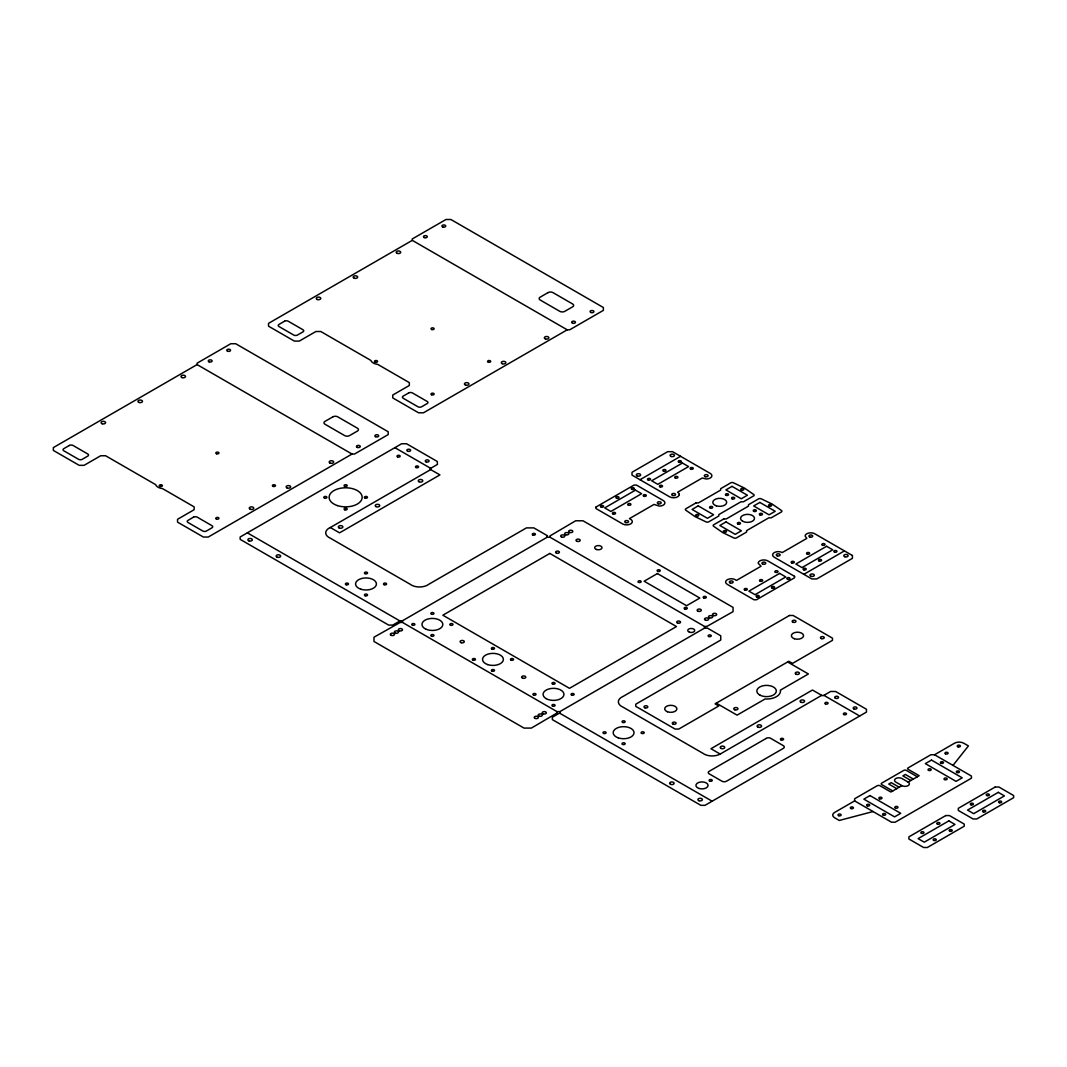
<?xml version="1.0" encoding="UTF-8"?>
<svg xmlns="http://www.w3.org/2000/svg" width="1067" height="1067" viewBox="0 0 1067 1067"><rect width="100%" height="100%" fill="white"/><g stroke="black" fill="none" stroke-linecap="round" stroke-linejoin="round"><path stroke-width="1.5" d="M952.991 765.399L968.423 745.913L963.754 743.219A6.535 3.775 0 0 0 954.218 743.392L934.545 754.756L930.864 754.756L908.137 767.867A1.787 1.027 0 0 0 908.03 769.267L919.18 775.696L908.11 782.084L901.962 778.537A4.348 2.507 0 0 0 895.813 778.537A4.348 2.507 0 0 0 895.813 782.084L901.962 785.632A4.348 2.507 0 0 0 908.11 785.632A4.348 2.507 0 0 0 908.11 782.084M330.33 527.525L339.546 532.846L439.924 474.895L430.668 469.6L330.33 527.525A11.524 6.655 0 0 0 330.33 538.181L410.262 584.316A11.524 6.655 0 0 0 428.707 584.316L526.458 527.885L533.833 527.885L547.491 535.767A1.56 0.907 0 0 0 547.398 536.981A1.56 0.907 0 0 0 549.492 537.141A1.56 0.907 0 0 0 549.945 535.954L575.647 520.789L583.022 520.789L733.042 607.39L733.042 611.658L706.767 626.489A1.56 0.907 0 0 0 704.7 626.756A1.56 0.907 0 0 0 704.98 627.97A1.56 0.907 0 0 0 707.088 627.916L720.745 635.785L720.745 640.053L622.981 696.484A11.524 6.655 0 0 0 622.981 707.141L702.913 753.289A11.524 6.655 0 0 0 720.185 754.062L821.697 695.351A1.56 0.907 0 0 0 823.911 695.351L859.695 716.01M197.102 364.594L53.35 447.593L53.35 450.434L79.171 465.332L84.093 465.332L100.685 455.756L105.606 455.756L155.662 484.645A8.763 5.055 0 0 0 162.544 488.619L194.141 506.865L194.141 509.706L177.549 519.296L177.549 522.136L203.37 537.034L208.278 537.034L352.03 454.049L354.497 454.049L388.188 434.602L388.188 431.762L235.7 343.721L230.792 343.721L197.088 363.18L197.102 364.594L352.03 454.049M412.289 240.355L268.537 323.354L268.537 326.195L294.359 341.093L299.28 341.093L315.885 331.517L320.794 331.517L370.849 360.406A8.763 5.055 0 0 0 377.731 364.38L409.328 382.626L409.328 385.467L392.736 395.057L392.736 397.898L418.557 412.796L423.479 412.796L567.217 329.81L569.685 329.81L603.375 310.364L603.375 307.523L450.888 219.495L445.979 219.495L412.275 238.941L412.289 240.355L567.217 329.81M394.883 447.66L430.668 468.32L437.43 464.412L437.31 461.504L406.567 443.752L401.645 443.752L240.155 536.994L240.155 539.355L388.655 625.089L392.763 625.089L399.925 620.954A1.56 0.907 0 0 1 402.046 620.901A1.56 0.907 0 0 1 402.312 622.114A1.56 0.907 0 0 1 400.258 622.381L373.983 637.212L373.983 641.467L524.004 728.081L531.379 728.081L557.121 712.956A1.56 0.907 0 0 1 557.254 711.862L557.561 711.716A1.56 0.907 0 0 1 559.468 711.782L559.735 711.969A1.56 0.907 0 0 1 559.601 713.063L552.359 717.237L552.333 719.598L700.859 805.345L704.967 805.345L866.457 712.102L866.457 709.275L835.714 691.523L830.673 691.456L823.911 695.351M640 479.723L680.573 456.303M402.139 620.954L547.491 537.034M559.535 711.822L704.874 627.916M803.851 574.326L844.424 550.892M934.545 754.756L971.437 776.056L971.437 778.19L895.2 822.204L891.505 822.204L854.627 800.904L834.941 812.254A6.535 3.775 0 0 0 834.634 817.762L839.316 820.456L873.073 811.547M901.962 785.632L890.892 792.021L880.062 785.779A2.067 1.2 0 0 0 877.141 785.779L854.627 798.77L854.627 800.904M787.619 661.967L808.399 673.971L780.31 690.189L780.497 691.003A13.911 8.029 0 0 1 766.586 699.045L765.159 698.925L737.07 715.143L716.29 703.153M549.692 537.034L704.874 626.636M821.697 695.351L812.467 690.029L710.955 748.727L720.185 754.062M917.34 776.763L906.296 770.387A1.774 1.027 0 0 0 903.709 770.427L881.755 783.098A1.854 1.08 0 0 0 881.755 784.618L892.746 790.967M913.339 779.07L905.349 774.455L902.882 775.882L910.871 780.497M899.201 787.233L891.198 782.618L888.744 784.045L896.733 788.66M247.331 532.846L399.925 620.954M402.139 622.234L557.334 711.822M559.535 713.103L712.129 801.21M430.668 469.6A1.56 0.907 0 0 1 430.668 468.32M595.919 507.092L595.919 508.506L622.661 523.95A5.655 3.268 0 0 0 632.117 522.497L632.304 521.643A5.655 3.268 0 0 0 630.65 519.336L629.423 518.629L654.018 504.424L659.246 506.091A5.655 3.268 0 0 0 664.461 504.077A5.655 3.268 0 0 0 663.234 500.53L636.492 485.085L634.038 485.085L595.919 507.092M794.568 576.34L794.568 577.767L756.45 599.774L753.982 599.774L727.241 584.329A5.655 3.268 0 0 1 729.775 578.874L731.242 578.754A5.655 3.268 0 0 1 735.23 579.714L736.457 580.421L761.051 566.23L758.17 563.216A5.655 3.268 0 0 1 761.665 560.202A5.655 3.268 0 0 1 767.813 560.909L794.568 576.34M852.413 555.507L852.413 558.348L816.762 578.941L811.84 578.941L774.215 557.214A5.655 3.268 0 0 1 776.749 551.759L778.203 551.639A5.655 3.268 0 0 1 782.204 552.599L806.799 538.395L805.145 536.087A5.655 3.268 0 0 1 808.626 533.073A5.655 3.268 0 0 1 814.788 533.78L852.413 555.507M679.279 494.528L679.092 495.368A5.655 3.268 0 0 1 669.636 496.835L632.011 475.108L632.011 472.268L667.662 451.688L672.583 451.688L710.209 473.401A5.655 3.268 0 0 1 711.436 476.962A5.655 3.268 0 0 1 706.221 478.976L702.219 478.016L677.625 492.22A5.655 3.268 0 0 1 679.279 494.528M69.342 445.459L63.807 448.66A2.614 1.507 0 0 0 63.807 450.781L78.558 459.303A2.614 1.507 0 0 0 82.252 459.303L87.774 456.102A2.614 1.507 0 0 0 87.774 453.982L73.023 445.459A2.614 1.507 0 0 0 69.342 445.459M284.529 321.22L278.994 324.421A2.614 1.507 0 0 0 278.994 326.542L293.745 335.065A2.614 1.507 0 0 0 297.44 335.065L302.961 331.877A2.614 1.507 0 0 0 302.961 329.743L288.21 321.22A2.614 1.507 0 0 0 284.529 321.22M332.851 416.85L324.982 421.398A3.481 2.014 0 0 0 324.982 424.226L344.654 435.589A3.481 2.014 0 0 0 349.576 435.589L357.445 431.041A3.481 2.014 0 0 0 357.445 428.214L337.772 416.85A3.481 2.014 0 0 0 332.851 416.85M548.038 292.611L540.169 297.16A3.481 2.014 0 0 0 540.169 300L559.842 311.351A3.481 2.014 0 0 0 564.763 311.351L572.632 306.816A3.481 2.014 0 0 0 572.632 303.975L552.959 292.611A3.481 2.014 0 0 0 548.038 292.611M193.527 517.162L187.992 520.363A2.614 1.507 0 0 0 187.992 522.483L202.757 531.006A2.614 1.507 0 0 0 206.438 531.006L211.973 527.805A2.614 1.507 0 0 0 211.973 525.684L197.222 517.162A2.614 1.507 0 0 0 193.527 517.162M408.714 392.923L403.179 396.124A2.614 1.507 0 0 0 403.179 398.244L417.944 406.767A2.614 1.507 0 0 0 421.625 406.767L427.16 403.579A2.614 1.507 0 0 0 427.16 401.445L412.409 392.923A2.614 1.507 0 0 0 408.714 392.923M635.452 490.153L604.709 507.905L610.857 511.453L641.6 493.714L635.452 490.153M682.427 463.038L651.684 480.79L657.832 484.338L688.575 466.586L682.427 463.038M549.825 553.44L442.845 615.206L569.498 688.322L676.478 626.556L549.825 553.44M696.071 502.864L685.921 508.719A1.921 1.107 0 0 0 685.814 510.213L695.03 516.601L706.101 521.923A1.921 1.107 0 0 0 708.675 521.856L718.825 516.001L718.825 514.587L740.951 501.797L743.419 501.797L753.555 495.942A1.921 1.107 0 0 0 753.675 494.461L744.459 488.072L733.376 482.751A1.921 1.107 0 0 0 730.815 482.817L720.665 488.673L720.665 490.086L698.525 502.864L696.071 502.864M698.218 505.891L692.07 509.439L707.448 518.309L713.596 514.761L698.218 505.891M732.042 486.365L725.893 489.913L741.258 498.782L747.407 495.235L732.042 486.365M723.866 518.909L713.716 524.764A1.921 1.107 0 0 0 713.61 526.258L722.812 532.646L733.896 537.968A1.921 1.107 0 0 0 736.47 537.901L746.607 532.046L746.607 530.632L768.747 517.842L771.201 517.842L781.351 511.987A1.921 1.107 0 0 0 781.457 510.506L772.241 504.104L761.171 498.796A1.921 1.107 0 0 0 758.597 498.863L748.46 504.718L748.46 506.131L726.32 518.909L723.866 518.909M726.013 521.923L719.865 525.484L735.23 534.354L741.378 530.806L726.013 521.923M759.824 502.41L753.675 505.958L769.054 514.827L775.202 511.28L759.824 502.41M657.419 573.553L644.135 581.222L686.561 605.709L699.832 598.053L657.419 573.553M779.63 573.392L748.887 591.145L755.036 594.692L785.779 576.954L779.63 573.392M826.592 546.277L795.862 564.03L802.011 567.577L832.74 549.825L826.592 546.277M789.46 615.472L635.759 704.207L635.759 706.341L675.104 729.054L678.785 729.054L718.758 705.981L715.063 703.86L788.846 661.26L792.528 663.394L832.5 640.32L832.5 638.186L793.141 615.472L789.46 615.472M766.026 738.497L709.462 771.161A3.094 1.787 0 0 0 709.462 774.002L721.759 781.097A3.241 1.867 0 0 0 726.68 781.097L783.231 748.434A3.414 1.974 0 0 0 783.231 745.606L770.948 738.497A3.068 1.774 0 0 0 766.026 738.497M869.992 795.582L863.843 799.13L894.586 816.869L900.735 813.321L869.992 795.582M931.478 760.077L925.329 763.625L956.072 781.377L962.221 777.83L931.478 760.077M945.775 815.561L908.884 836.861L908.884 838.995L923.635 847.505L927.33 847.505L964.221 826.218L964.221 824.084L949.457 815.561L945.775 815.561M995.204 787.019L958.313 808.319L958.313 810.453L973.077 818.976L976.758 818.976L1013.65 797.676L1013.65 795.542L998.899 787.019L995.204 787.019M948.843 820.883L918.1 838.635L924.249 842.183L954.992 824.444L948.843 820.883M998.285 792.354L967.542 810.093L973.691 813.654L1004.434 795.902L998.285 792.354M822.35 545.104A1.56 0.907 0 0 0 824.978 544.703A1.56 0.907 0 0 0 823.057 543.596A1.56 0.907 0 0 0 822.35 545.104M777.256 555.867A1.907 1.107 0 0 0 780.124 554.907A1.907 1.107 0 0 0 777.256 553.946A1.907 1.107 0 0 0 777.256 555.867M809.84 537.048A1.907 1.107 0 0 0 812.707 536.087A1.907 1.107 0 0 0 809.84 535.141A1.907 1.107 0 0 0 809.84 537.048M791.941 563.003A1.56 0.907 0 0 0 794.288 562.216A1.56 0.907 0 0 0 791.941 561.429A1.56 0.907 0 0 0 791.941 563.003M807.306 554.12A1.56 0.907 0 0 0 809.653 553.346A1.56 0.907 0 0 0 807.306 552.559A1.56 0.907 0 0 0 807.306 554.12M834.607 552.132A1.56 0.907 0 0 0 836.955 551.359A1.56 0.907 0 0 0 834.607 550.572A1.56 0.907 0 0 0 834.607 552.132M818.909 560.869A1.56 0.907 0 0 0 821.523 560.468A1.56 0.907 0 0 0 819.616 559.361A1.56 0.907 0 0 0 818.909 560.869M803.864 569.885A1.56 0.907 0 0 0 806.212 569.098A1.56 0.907 0 0 0 803.864 568.324A1.56 0.907 0 0 0 803.864 569.885M844.877 556.774A2.174 1.254 0 0 0 848.132 555.68A2.174 1.254 0 0 0 844.877 554.6A2.174 1.254 0 0 0 844.877 556.774M811.067 576.3A2.174 1.254 0 0 0 814.321 575.206A2.174 1.254 0 0 0 811.067 574.126A2.174 1.254 0 0 0 811.067 576.3M431.602 614.205A1.56 0.907 0 0 0 433.949 613.432A1.56 0.907 0 0 0 431.602 612.645A1.56 0.907 0 0 0 431.602 614.205M450.394 625.102A1.56 0.907 0 0 0 452.982 624.622A1.56 0.907 0 0 0 450.968 623.568A1.56 0.907 0 0 0 450.394 625.102M412.542 625.209A1.56 0.907 0 0 0 414.89 624.435A1.56 0.907 0 0 0 412.542 623.648A1.56 0.907 0 0 0 412.542 625.209M431.602 636.225A1.56 0.907 0 0 0 433.949 635.439A1.56 0.907 0 0 0 431.602 634.652A1.56 0.907 0 0 0 431.602 636.225M689.495 632.211A3.481 2.014 0 0 0 694.71 630.464A3.481 2.014 0 0 0 689.495 628.73A3.481 2.014 0 0 0 689.495 632.211M618.38 737.911A10.43 6.029 0 0 0 634.038 732.696A10.43 6.029 0 0 0 618.38 727.481A10.43 6.029 0 0 0 618.38 737.911M622.821 722.479A1.56 0.907 0 0 0 625.169 721.692A1.56 0.907 0 0 0 622.821 720.905A1.56 0.907 0 0 0 622.821 722.479M641.547 733.336A1.56 0.907 0 0 0 644.175 732.936A1.56 0.907 0 0 0 642.254 731.829A1.56 0.907 0 0 0 641.547 733.336M622.488 744.339A1.56 0.907 0 0 0 625.115 743.939A1.56 0.907 0 0 0 623.195 742.832A1.56 0.907 0 0 0 622.488 744.339M603.762 733.482A1.56 0.907 0 0 0 606.109 732.696A1.56 0.907 0 0 0 603.762 731.909A1.56 0.907 0 0 0 603.762 733.482M825.418 703.887A1.56 0.907 0 0 0 828.019 703.446A1.56 0.907 0 0 0 826.045 702.366A1.56 0.907 0 0 0 825.418 703.887M843.837 714.53A1.56 0.907 0 0 0 846.451 714.103A1.56 0.907 0 0 0 844.517 713.009A1.56 0.907 0 0 0 843.837 714.53M425.653 629.037A10.43 6.029 0 0 0 442.658 625.502A10.43 6.029 0 0 0 428.867 618.767A10.43 6.029 0 0 0 425.653 629.037M552.599 706.101A1.56 0.907 0 0 0 555.067 705.447A1.56 0.907 0 0 0 552.866 704.54A1.56 0.907 0 0 0 552.599 706.101M571.792 695.137A1.56 0.907 0 0 0 574.139 694.364A1.56 0.907 0 0 0 571.792 693.577A1.56 0.907 0 0 0 571.792 695.137M552.733 684.134A1.56 0.907 0 0 0 555.08 683.36A1.56 0.907 0 0 0 552.733 682.573A1.56 0.907 0 0 0 552.733 684.134M533.673 695.137A1.56 0.907 0 0 0 536.021 694.364A1.56 0.907 0 0 0 533.673 693.577A1.56 0.907 0 0 0 533.673 695.137M546.131 698.618A10.43 6.029 0 0 0 563.589 695.924A10.43 6.029 0 0 0 550.812 688.535A10.43 6.029 0 0 0 546.131 698.618M556.547 553.159A1.907 1.107 0 0 0 559.415 552.199A1.907 1.107 0 0 0 556.547 551.239A1.907 1.107 0 0 0 556.547 553.159M677.665 623.088A1.907 1.107 0 0 0 680.533 622.128A1.907 1.107 0 0 0 677.665 621.167A1.907 1.107 0 0 0 677.665 623.088M487.739 664.608A10.43 6.029 0 0 0 503.384 659.393A10.43 6.029 0 0 0 487.739 654.178A10.43 6.029 0 0 0 487.739 664.608M511.226 660.18A1.56 0.907 0 0 0 513.574 659.393A1.56 0.907 0 0 0 511.226 658.619A1.56 0.907 0 0 0 511.226 660.18M492.167 649.176A1.56 0.907 0 0 0 494.514 648.389A1.56 0.907 0 0 0 492.167 647.616A1.56 0.907 0 0 0 492.167 649.176M473.108 660.18A1.56 0.907 0 0 0 475.455 659.393A1.56 0.907 0 0 0 473.108 658.619A1.56 0.907 0 0 0 473.108 660.18M491.847 671.036A1.56 0.907 0 0 0 494.461 670.636A1.56 0.907 0 0 0 492.541 669.529A1.56 0.907 0 0 0 491.847 671.036M461.171 642.694A2.081 1.2 0 0 0 464.292 641.654A2.081 1.2 0 0 0 461.171 640.6A2.081 1.2 0 0 0 461.171 642.694M522.643 678.185A2.081 1.2 0 0 0 525.778 677.145A2.081 1.2 0 0 0 522.643 676.105A2.081 1.2 0 0 0 522.643 678.185M708.741 636.519A1.56 0.907 0 0 0 711.236 635.892A1.56 0.907 0 0 0 709.048 634.958A1.56 0.907 0 0 0 708.741 636.519M709.582 781.031A1.56 0.907 0 0 0 712.196 780.617A1.56 0.907 0 0 0 710.289 779.51A1.56 0.907 0 0 0 709.582 781.031M780.897 739.844A1.56 0.907 0 0 0 783.525 739.444A1.56 0.907 0 0 0 781.604 738.337A1.56 0.907 0 0 0 780.897 739.844M698.952 788.446A6.082 3.508 0 0 0 708.075 785.405A6.082 3.508 0 0 0 698.952 782.364A6.082 3.508 0 0 0 698.952 788.446M391.269 635.372A2.081 1.2 0 0 0 394.51 634.452A2.081 1.2 0 0 0 391.496 633.291A2.081 1.2 0 0 0 391.269 635.372M534.834 718.291A2.081 1.2 0 0 0 538.315 717.744A2.081 1.2 0 0 0 535.741 716.277A2.081 1.2 0 0 0 534.834 718.291M399.378 630.797A2.081 1.2 0 0 0 402.512 629.757A2.081 1.2 0 0 0 399.378 628.716A2.081 1.2 0 0 0 399.378 630.797M543.25 713.863A2.081 1.2 0 0 0 546.371 712.823A2.081 1.2 0 0 0 543.25 711.769A2.081 1.2 0 0 0 543.25 713.863M538.822 715.984A2.081 1.2 0 0 0 542.303 715.437A2.081 1.2 0 0 0 539.755 713.956A2.081 1.2 0 0 0 538.822 715.984M395.377 633.104A2.081 1.2 0 0 0 398.511 632.064A2.081 1.2 0 0 0 395.377 631.024A2.081 1.2 0 0 0 395.377 633.104M596.52 549.505A3.654 2.107 0 0 0 602.001 547.678A3.654 2.107 0 0 0 596.52 545.851A3.654 2.107 0 0 0 596.52 549.505M638.493 582.275A1.56 0.907 0 0 0 641.12 581.875A1.56 0.907 0 0 0 639.2 580.768A1.56 0.907 0 0 0 638.493 582.275M703.633 597.88A1.56 0.907 0 0 0 706.247 597.48A1.56 0.907 0 0 0 704.34 596.373A1.56 0.907 0 0 0 703.633 597.88M684.667 608.937A1.56 0.907 0 0 0 687.241 608.43A1.56 0.907 0 0 0 685.201 607.403A1.56 0.907 0 0 0 684.667 608.937M657.872 571.419A1.56 0.907 0 0 0 660.22 570.632A1.56 0.907 0 0 0 657.872 569.858A1.56 0.907 0 0 0 657.872 571.419M697.951 611.191A2.081 1.2 0 0 0 701.286 610.391A2.081 1.2 0 0 0 698.418 609.124A2.081 1.2 0 0 0 697.951 611.191M577.06 541.356A2.081 1.2 0 0 0 580.195 540.302A2.081 1.2 0 0 0 577.06 539.262A2.081 1.2 0 0 0 577.06 541.356M709.555 617.846A2.081 1.2 0 0 0 712.689 616.806A2.081 1.2 0 0 0 709.555 615.752A2.081 1.2 0 0 0 709.555 617.846M565.683 534.78A2.081 1.2 0 0 0 568.818 533.74A2.081 1.2 0 0 0 565.683 532.7A2.081 1.2 0 0 0 565.683 534.78M561.695 537.088A2.081 1.2 0 0 0 564.816 536.047A2.081 1.2 0 0 0 561.695 535.007A2.081 1.2 0 0 0 561.695 537.088M705.554 620.154A2.081 1.2 0 0 0 708.688 619.113A2.081 1.2 0 0 0 705.554 618.06A2.081 1.2 0 0 0 705.554 620.154M569.685 532.473A2.081 1.2 0 0 0 572.806 531.433A2.081 1.2 0 0 0 569.685 530.392A2.081 1.2 0 0 0 569.685 532.473M713.556 615.539A2.081 1.2 0 0 0 716.677 614.499A2.081 1.2 0 0 0 713.556 613.445A2.081 1.2 0 0 0 713.556 615.539M418.931 481.71A2.254 1.307 0 0 0 422.705 481.11A2.254 1.307 0 0 0 419.931 479.523A2.254 1.307 0 0 0 418.931 481.71M375.944 506.585A2.254 1.307 0 0 0 379.692 505.918A2.254 1.307 0 0 0 376.824 504.384A2.254 1.307 0 0 0 375.944 506.585M338.999 527.845A2.254 1.307 0 0 0 342.787 527.258A2.254 1.307 0 0 0 340.013 525.658A2.254 1.307 0 0 0 338.999 527.845M721.145 748.46A2.254 1.307 0 0 0 724.72 747.54A2.254 1.307 0 0 0 721.559 746.206A2.254 1.307 0 0 0 721.145 748.46M758.157 727.201A2.254 1.307 0 0 0 761.598 726.12A2.254 1.307 0 0 0 758.25 724.946A2.254 1.307 0 0 0 758.157 727.201M800.97 702.259A2.254 1.307 0 0 0 804.585 701.379A2.254 1.307 0 0 0 801.464 700.019A2.254 1.307 0 0 0 800.97 702.259M426.146 461.904A1.907 1.107 0 0 0 429.081 461.011A1.907 1.107 0 0 0 426.267 459.997A1.907 1.107 0 0 0 426.146 461.904M407.767 451.274A1.907 1.107 0 0 0 410.635 450.327A1.907 1.107 0 0 0 407.767 449.367A1.907 1.107 0 0 0 407.767 451.274M835.368 698.205A1.907 1.107 0 0 0 838.515 697.605A1.907 1.107 0 0 0 836.035 696.324A1.907 1.107 0 0 0 835.368 698.205M853.813 708.848A1.907 1.107 0 0 0 856.948 708.248A1.907 1.107 0 0 0 854.48 706.981A1.907 1.107 0 0 0 853.813 708.848M670.636 784.378A2.254 1.307 0 0 0 674.117 783.351A2.254 1.307 0 0 0 670.836 782.111A2.254 1.307 0 0 0 670.636 784.378M698.978 800.717A2.254 1.307 0 0 0 702.406 799.636A2.254 1.307 0 0 0 699.058 798.463A2.254 1.307 0 0 0 698.978 800.717M277.06 557.161A2.254 1.307 0 0 0 280.621 556.227A2.254 1.307 0 0 0 277.447 554.907A2.254 1.307 0 0 0 277.06 557.161M248.971 540.902A2.254 1.307 0 0 0 252.359 539.769A2.254 1.307 0 0 0 248.971 538.648A2.254 1.307 0 0 0 248.971 540.902M397.551 456.863A1.56 0.907 0 0 0 400.112 456.356A1.56 0.907 0 0 0 398.071 455.329A1.56 0.907 0 0 0 397.551 456.863M416.023 467.519A1.56 0.907 0 0 0 418.557 466.986A1.56 0.907 0 0 0 416.477 465.986A1.56 0.907 0 0 0 416.023 467.519M346.148 584.743A1.56 0.907 0 0 0 348.496 583.969A1.56 0.907 0 0 0 346.148 583.182A1.56 0.907 0 0 0 346.148 584.743M365.207 595.759A1.56 0.907 0 0 0 367.555 594.973A1.56 0.907 0 0 0 365.207 594.186A1.56 0.907 0 0 0 365.207 595.759M364.914 573.619A1.56 0.907 0 0 0 367.515 573.179A1.56 0.907 0 0 0 365.541 572.099A1.56 0.907 0 0 0 364.914 573.619M384.04 584.663A1.56 0.907 0 0 0 386.587 584.129A1.56 0.907 0 0 0 384.52 583.115A1.56 0.907 0 0 0 384.04 584.663M360.766 589.184A10.43 6.029 0 0 0 376.424 583.969A10.43 6.029 0 0 0 360.766 578.754A10.43 6.029 0 0 0 360.766 589.184M532.793 534.94A1.56 0.907 0 0 0 535.367 534.46A1.56 0.907 0 0 0 533.353 533.407A1.56 0.907 0 0 0 532.793 534.94M344.854 509.813A1.56 0.907 0 0 0 347.202 509.039A1.56 0.907 0 0 0 344.854 508.252A1.56 0.907 0 0 0 344.854 509.813M337.385 505.585A16.525 9.536 0 0 0 362.153 497.315A16.525 9.536 0 0 0 337.385 489.059A16.525 9.536 0 0 0 337.385 505.585M344.534 486.245A1.56 0.907 0 0 0 347.148 485.832A1.56 0.907 0 0 0 345.228 484.738A1.56 0.907 0 0 0 344.534 486.245M365.127 498.089A1.56 0.907 0 0 0 367.488 497.329A1.56 0.907 0 0 0 365.167 496.528A1.56 0.907 0 0 0 365.127 498.089M324.568 498.102A1.56 0.907 0 0 0 326.915 497.315A1.56 0.907 0 0 0 324.568 496.542A1.56 0.907 0 0 0 324.568 498.102M227.684 351.243A1.907 1.107 0 0 0 230.552 350.296A1.907 1.107 0 0 0 227.684 349.336A1.907 1.107 0 0 0 227.684 351.243M208.932 361.78A1.907 1.107 0 0 0 212.066 361.153A1.907 1.107 0 0 0 209.572 359.899A1.907 1.107 0 0 0 208.932 361.78M375.517 436.656A1.907 1.107 0 0 0 378.678 436.083A1.907 1.107 0 0 0 376.238 434.789A1.907 1.107 0 0 0 375.517 436.656M357.405 447.446A1.907 1.107 0 0 0 360.273 446.486A1.907 1.107 0 0 0 357.405 445.526A1.907 1.107 0 0 0 357.405 447.446M102.205 423.759A2.254 1.307 0 0 0 105.593 422.639A2.254 1.307 0 0 0 102.205 421.505A2.254 1.307 0 0 0 102.205 423.759M139.097 402.472A2.254 1.307 0 0 0 142.485 401.339A2.254 1.307 0 0 0 139.097 400.205A2.254 1.307 0 0 0 139.097 402.472M182.017 377.585A2.254 1.307 0 0 0 185.525 376.558A2.254 1.307 0 0 0 182.244 375.331A2.254 1.307 0 0 0 182.017 377.585M250.372 509.306A2.254 1.307 0 0 0 253.773 508.185A2.254 1.307 0 0 0 250.372 507.052A2.254 1.307 0 0 0 250.372 509.306M286.983 487.899A2.254 1.307 0 0 0 290.637 487.085A2.254 1.307 0 0 0 287.57 485.672A2.254 1.307 0 0 0 286.983 487.899M329.836 462.958A2.254 1.307 0 0 0 333.611 462.371A2.254 1.307 0 0 0 330.85 460.771A2.254 1.307 0 0 0 329.836 462.958M734.803 709.795A2.081 1.2 0 0 0 737.937 708.755A2.081 1.2 0 0 0 734.803 707.714A2.081 1.2 0 0 0 734.803 709.795M795.902 674.131A2.081 1.2 0 0 0 799.356 673.53A2.081 1.2 0 0 0 796.729 672.103A2.081 1.2 0 0 0 795.902 674.131M760.171 695.244A9.736 5.628 0 0 0 776.136 692.096A9.736 5.628 0 0 0 763.452 685.681A9.736 5.628 0 0 0 760.171 695.244M821.337 638.586A1.907 1.107 0 0 0 824.258 637.693A1.907 1.107 0 0 0 821.457 636.679A1.907 1.107 0 0 0 821.337 638.586M793.114 622.288A1.907 1.107 0 0 0 795.982 621.327A1.907 1.107 0 0 0 793.114 620.367A1.907 1.107 0 0 0 793.114 622.288M644.948 707.834A1.907 1.107 0 0 0 647.816 706.874A1.907 1.107 0 0 0 644.948 705.914A1.907 1.107 0 0 0 644.948 707.834M673.224 724.16A1.907 1.107 0 0 0 676.091 723.199A1.907 1.107 0 0 0 673.224 722.252A1.907 1.107 0 0 0 673.224 724.16M794.408 638.746A6.082 3.508 0 0 0 803.544 635.705A6.082 3.508 0 0 0 794.408 632.664A6.082 3.508 0 0 0 794.408 638.746M667.422 711.756A6.082 3.508 0 0 0 676.878 709.048A6.082 3.508 0 0 0 668.089 705.674A6.082 3.508 0 0 0 667.422 711.756M867.364 805.945A1.56 0.907 0 0 0 869.712 805.158A1.56 0.907 0 0 0 867.364 804.385A1.56 0.907 0 0 0 867.364 805.945M883.356 815.175A1.56 0.907 0 0 0 885.703 814.388A1.56 0.907 0 0 0 883.356 813.601A1.56 0.907 0 0 0 883.356 815.175M895.426 807.986A1.56 0.907 0 0 0 897.974 807.439A1.56 0.907 0 0 0 895.893 806.439A1.56 0.907 0 0 0 895.426 807.986M879.595 798.823A1.56 0.907 0 0 0 882.009 798.103A1.56 0.907 0 0 0 879.728 797.262A1.56 0.907 0 0 0 879.595 798.823M928.517 770.307A1.56 0.907 0 0 0 931.144 769.894A1.56 0.907 0 0 0 929.224 768.787A1.56 0.907 0 0 0 928.517 770.307M944.508 779.537A1.56 0.907 0 0 0 947.123 779.123A1.56 0.907 0 0 0 945.215 778.016A1.56 0.907 0 0 0 944.508 779.537M956.872 772.468A1.56 0.907 0 0 0 959.446 771.974A1.56 0.907 0 0 0 957.419 770.934A1.56 0.907 0 0 0 956.872 772.468M941.147 763.345A1.56 0.907 0 0 0 943.495 762.558A1.56 0.907 0 0 0 941.147 761.785A1.56 0.907 0 0 0 941.147 763.345M983.361 811.947A1.56 0.907 0 0 0 985.708 811.16A1.56 0.907 0 0 0 983.361 810.387A1.56 0.907 0 0 0 983.361 811.947M999.339 802.717A1.56 0.907 0 0 0 1001.686 801.931A1.56 0.907 0 0 0 999.339 801.157A1.56 0.907 0 0 0 999.339 802.717M986.828 795.529A1.56 0.907 0 0 0 989.376 794.982A1.56 0.907 0 0 0 987.282 793.981A1.56 0.907 0 0 0 986.828 795.529M970.997 804.825A1.56 0.907 0 0 0 973.411 804.105A1.56 0.907 0 0 0 971.117 803.264A1.56 0.907 0 0 0 970.997 804.825M933.598 840.343A1.56 0.907 0 0 0 936.212 839.942A1.56 0.907 0 0 0 934.305 838.835A1.56 0.907 0 0 0 933.598 840.343M949.91 831.26A1.56 0.907 0 0 0 952.257 830.473A1.56 0.907 0 0 0 949.91 829.686A1.56 0.907 0 0 0 949.91 831.26M937.4 824.071A1.56 0.907 0 0 0 939.934 823.524A1.56 0.907 0 0 0 937.853 822.524A1.56 0.907 0 0 0 937.4 824.071M921.568 833.367A1.56 0.907 0 0 0 923.969 832.647A1.56 0.907 0 0 0 921.688 831.807A1.56 0.907 0 0 0 921.568 833.367M838.782 815.708A1.56 0.907 0 0 0 841.129 814.921A1.56 0.907 0 0 0 838.782 814.134A1.56 0.907 0 0 0 838.782 815.708M851.066 808.599A1.56 0.907 0 0 0 853.427 807.826A1.56 0.907 0 0 0 851.066 807.039A1.56 0.907 0 0 0 851.066 808.599M945.429 753.795A1.56 0.907 0 0 0 948.043 753.395A1.56 0.907 0 0 0 946.136 752.288A1.56 0.907 0 0 0 945.429 753.795M958.046 746.847A1.56 0.907 0 0 0 960.393 746.06A1.56 0.907 0 0 0 958.046 745.273A1.56 0.907 0 0 0 958.046 746.847M216.601 453.768A1.56 0.907 0 0 0 218.948 452.982A1.56 0.907 0 0 0 216.601 452.208A1.56 0.907 0 0 0 216.601 453.768M273.165 486.419A1.56 0.907 0 0 0 275.513 485.645A1.56 0.907 0 0 0 273.165 484.858A1.56 0.907 0 0 0 273.165 486.419M216.348 518.975A1.56 0.907 0 0 0 218.922 518.469A1.56 0.907 0 0 0 216.881 517.442A1.56 0.907 0 0 0 216.348 518.975M160.037 486.419A1.56 0.907 0 0 0 162.384 485.645A1.56 0.907 0 0 0 160.037 484.858A1.56 0.907 0 0 0 160.037 486.419M636.919 475.815A2.174 1.254 0 0 0 640.56 475.255A2.174 1.254 0 0 0 637.893 473.721A2.174 1.254 0 0 0 636.919 475.815M671.183 456.489A2.174 1.254 0 0 0 674.451 455.409A2.174 1.254 0 0 0 671.183 454.315A2.174 1.254 0 0 0 671.183 456.489M648.256 480.043A1.56 0.907 0 0 0 650.603 479.256A1.56 0.907 0 0 0 648.256 478.483A1.56 0.907 0 0 0 648.256 480.043M663.621 471.174A1.56 0.907 0 0 0 665.968 470.387A1.56 0.907 0 0 0 663.621 469.6A1.56 0.907 0 0 0 663.621 471.174M678.999 462.291A1.56 0.907 0 0 0 681.346 461.518A1.56 0.907 0 0 0 678.999 460.731A1.56 0.907 0 0 0 678.999 462.291M660.18 486.925A1.56 0.907 0 0 0 662.527 486.152A1.56 0.907 0 0 0 660.18 485.365A1.56 0.907 0 0 0 660.18 486.925M675.224 477.909A1.56 0.907 0 0 0 677.852 477.509A1.56 0.907 0 0 0 675.931 476.402A1.56 0.907 0 0 0 675.224 477.909M690.923 469.187A1.56 0.907 0 0 0 693.27 468.4A1.56 0.907 0 0 0 690.923 467.613A1.56 0.907 0 0 0 690.923 469.187M705.26 476.669A1.907 1.107 0 0 0 708.128 475.709A1.907 1.107 0 0 0 705.26 474.762A1.907 1.107 0 0 0 705.26 476.669M672.677 495.488A1.907 1.107 0 0 0 675.544 494.528A1.907 1.107 0 0 0 672.677 493.568A1.907 1.107 0 0 0 672.677 495.488M601.281 507.158A1.56 0.907 0 0 0 603.629 506.385A1.56 0.907 0 0 0 601.281 505.598A1.56 0.907 0 0 0 601.281 507.158M616.646 498.289A1.56 0.907 0 0 0 618.993 497.502A1.56 0.907 0 0 0 616.646 496.729A1.56 0.907 0 0 0 616.646 498.289M632.024 489.42A1.56 0.907 0 0 0 634.372 488.633A1.56 0.907 0 0 0 632.024 487.846A1.56 0.907 0 0 0 632.024 489.42M613.205 514.054A1.56 0.907 0 0 0 615.552 513.267A1.56 0.907 0 0 0 613.205 512.48A1.56 0.907 0 0 0 613.205 514.054M628.25 505.038A1.56 0.907 0 0 0 630.877 504.624A1.56 0.907 0 0 0 628.956 503.517A1.56 0.907 0 0 0 628.25 505.038M643.948 496.302A1.56 0.907 0 0 0 646.295 495.515A1.56 0.907 0 0 0 643.948 494.741A1.56 0.907 0 0 0 643.948 496.302M658.286 503.784A1.907 1.107 0 0 0 661.153 502.837A1.907 1.107 0 0 0 658.286 501.877A1.907 1.107 0 0 0 658.286 503.784M625.702 522.603A1.907 1.107 0 0 0 628.57 521.643A1.907 1.107 0 0 0 625.702 520.683A1.907 1.107 0 0 0 625.702 522.603M375.224 362.18A1.56 0.907 0 0 0 377.571 361.406A1.56 0.907 0 0 0 375.224 360.619A1.56 0.907 0 0 0 375.224 362.18M431.535 394.737A1.56 0.907 0 0 0 434.109 394.23A1.56 0.907 0 0 0 432.068 393.203A1.56 0.907 0 0 0 431.535 394.737M488.353 362.18A1.56 0.907 0 0 0 490.7 361.406A1.56 0.907 0 0 0 488.353 360.619A1.56 0.907 0 0 0 488.353 362.18M431.788 329.53A1.56 0.907 0 0 0 434.136 328.743A1.56 0.907 0 0 0 431.788 327.969A1.56 0.907 0 0 0 431.788 329.53M545.49 338.933A2.254 1.307 0 0 0 548.878 337.799A2.254 1.307 0 0 0 545.49 336.665A2.254 1.307 0 0 0 545.49 338.933M502.17 363.66A2.254 1.307 0 0 0 505.825 362.847A2.254 1.307 0 0 0 502.757 361.433A2.254 1.307 0 0 0 502.17 363.66M465.559 385.08A2.254 1.307 0 0 0 468.96 383.947A2.254 1.307 0 0 0 465.559 382.813A2.254 1.307 0 0 0 465.559 385.08M397.204 253.346A2.254 1.307 0 0 0 400.712 252.319A2.254 1.307 0 0 0 397.431 251.092A2.254 1.307 0 0 0 397.204 253.346M354.284 278.234A2.254 1.307 0 0 0 357.672 277.1A2.254 1.307 0 0 0 354.284 275.966A2.254 1.307 0 0 0 354.284 278.234M317.392 299.534A2.254 1.307 0 0 0 320.78 298.4A2.254 1.307 0 0 0 317.392 297.266A2.254 1.307 0 0 0 317.392 299.534M442.872 227.018A1.907 1.107 0 0 0 445.739 226.057A1.907 1.107 0 0 0 442.872 225.097A1.907 1.107 0 0 0 442.872 227.018M424.119 237.541A1.907 1.107 0 0 0 427.253 236.914A1.907 1.107 0 0 0 424.759 235.66A1.907 1.107 0 0 0 424.119 237.541M590.705 312.418A1.907 1.107 0 0 0 593.866 311.844A1.907 1.107 0 0 0 591.425 310.55A1.907 1.107 0 0 0 590.705 312.418M572.592 323.208A1.907 1.107 0 0 0 575.46 322.247A1.907 1.107 0 0 0 572.592 321.3A1.907 1.107 0 0 0 572.592 323.208M741.525 490.086A1.56 0.907 0 0 0 743.872 489.313A1.56 0.907 0 0 0 741.525 488.526A1.56 0.907 0 0 0 741.525 490.086M696.391 516.148A1.56 0.907 0 0 0 698.738 515.361A1.56 0.907 0 0 0 696.391 514.574A1.56 0.907 0 0 0 696.391 516.148M725.893 495.235A1.56 0.907 0 0 0 728.508 494.835A1.56 0.907 0 0 0 726.587 493.728A1.56 0.907 0 0 0 725.893 495.235M732.149 498.849A1.56 0.907 0 0 0 734.683 498.289A1.56 0.907 0 0 0 732.589 497.302A1.56 0.907 0 0 0 732.149 498.849M710.355 508.092A1.56 0.907 0 0 0 712.703 507.305A1.56 0.907 0 0 0 710.355 506.518A1.56 0.907 0 0 0 710.355 508.092M716.264 505.811A6.962 4.015 0 0 0 726.694 502.33A6.962 4.015 0 0 0 716.264 498.863A6.962 4.015 0 0 0 716.264 505.811M742.619 521.216A6.962 4.015 0 0 0 754.249 519.416A6.962 4.015 0 0 0 745.726 514.494A6.962 4.015 0 0 0 742.619 521.216M737.817 523.99A1.56 0.907 0 0 0 740.431 523.577A1.56 0.907 0 0 0 738.524 522.47A1.56 0.907 0 0 0 737.817 523.99M759.944 514.894A1.56 0.907 0 0 0 762.478 514.334A1.56 0.907 0 0 0 760.384 513.347A1.56 0.907 0 0 0 759.944 514.894M754.009 511.426A1.56 0.907 0 0 0 756.356 510.64A1.56 0.907 0 0 0 754.009 509.853A1.56 0.907 0 0 0 754.009 511.426M769.307 506.131A1.56 0.907 0 0 0 771.654 505.358A1.56 0.907 0 0 0 769.307 504.571A1.56 0.907 0 0 0 769.307 506.131M724.186 532.193A1.56 0.907 0 0 0 726.534 531.406A1.56 0.907 0 0 0 724.186 530.619A1.56 0.907 0 0 0 724.186 532.193M730.281 582.982A1.907 1.107 0 0 0 733.149 582.022A1.907 1.107 0 0 0 730.281 581.062A1.907 1.107 0 0 0 730.281 582.982M762.865 564.163A1.907 1.107 0 0 0 765.733 563.216A1.907 1.107 0 0 0 762.865 562.256A1.907 1.107 0 0 0 762.865 564.163M775.376 572.232A1.56 0.907 0 0 0 778.003 571.819A1.56 0.907 0 0 0 776.082 570.712A1.56 0.907 0 0 0 775.376 572.232M760.331 581.248A1.56 0.907 0 0 0 762.678 580.461A1.56 0.907 0 0 0 760.331 579.674A1.56 0.907 0 0 0 760.331 581.248M744.966 590.118A1.56 0.907 0 0 0 747.313 589.331A1.56 0.907 0 0 0 744.966 588.557A1.56 0.907 0 0 0 744.966 590.118M787.633 579.261A1.56 0.907 0 0 0 789.98 578.474A1.56 0.907 0 0 0 787.633 577.687A1.56 0.907 0 0 0 787.633 579.261M771.934 587.984A1.56 0.907 0 0 0 774.562 587.584A1.56 0.907 0 0 0 772.641 586.477A1.56 0.907 0 0 0 771.934 587.984M756.89 597A1.56 0.907 0 0 0 759.237 596.226A1.56 0.907 0 0 0 756.89 595.439A1.56 0.907 0 0 0 756.89 597"/></g></svg>
